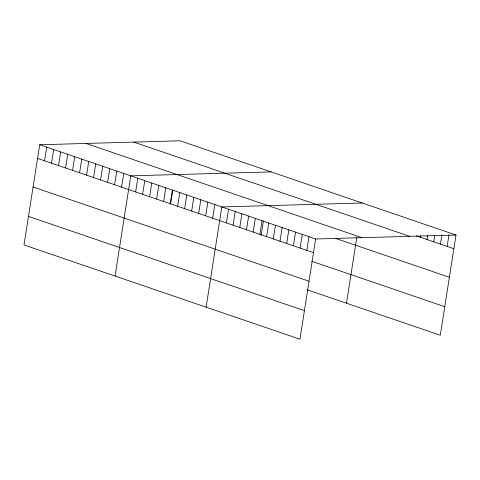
<?xml version="1.0" encoding="UTF-8"?>
<svg xmlns="http://www.w3.org/2000/svg" width="480" height="480" viewBox="0 0 480 480"><rect width="100%" height="100%" fill="white"/><g stroke="black" fill="none" stroke-linecap="round" stroke-linejoin="round"><path stroke-width="0.72" d="M456 235.032L180.048 140.79L39.696 144.75L24 244.968L299.952 339.21L315.642 238.992L456 235.032L440.304 335.25L307.254 289.812M44.556 160.812L46.698 147.138M51.564 163.2L53.706 149.532M58.566 165.594L60.708 151.926M65.574 167.988L67.716 154.32M72.576 170.382L74.718 156.708M79.584 172.77L81.726 159.102M86.586 175.164L88.728 161.496M93.594 177.558L95.736 163.884M100.596 179.946L102.738 166.278M107.604 182.34L109.74 168.672M114.606 184.734L116.748 171.066M121.614 187.128L123.75 173.454M115.062 276.066L130.758 175.848L271.116 171.888M135.624 191.91L137.76 178.242M142.626 194.304L144.768 180.636M149.634 196.698L151.77 183.024M156.636 199.086L158.778 185.418M163.644 201.48L165.78 187.812M170.142 204.036L172.338 190.026M170.646 203.874L172.788 190.206M177.654 206.268L179.79 192.594M184.656 208.656L186.798 194.988M191.664 211.05L193.8 197.382M198.666 213.444L200.808 199.77M205.668 215.832L207.81 202.164M212.676 218.226L214.818 204.558M206.13 307.17L221.82 206.952L362.178 202.992M226.38 222.906L228.522 209.238M233.082 225.198L235.224 211.53M239.784 227.484L241.926 213.816M246.486 229.776L248.628 216.108M253.188 232.062L255.33 218.394M259.89 234.354L262.032 220.68M261.21 235.14L263.4 221.124M266.592 236.64L268.734 222.972M273.294 238.932L275.436 225.258M279.996 241.218L282.138 227.55M286.698 243.51L288.84 229.836M293.4 245.796L295.542 232.128M300.102 248.088L302.244 234.414M306.804 250.374L308.94 236.706M346.482 303.21L356.826 237.162M420.354 237.258L420.576 235.818M427.05 239.55L427.728 235.23M433.752 241.836L434.766 235.362M440.454 244.128L441.918 234.774M447.156 246.414L448.962 234.9M416.328 235.884L453.858 248.706M133.734 142.092L409.68 236.34M86.01 143.442L361.962 237.684M335.25 238.284L449.388 277.266M39.696 144.75L315.642 238.992M37.554 158.418L313.506 252.666M311.73 261.252L444.78 306.69M33.078 186.978L309.03 281.226M28.47 216.408L304.422 310.65"/></g></svg>
